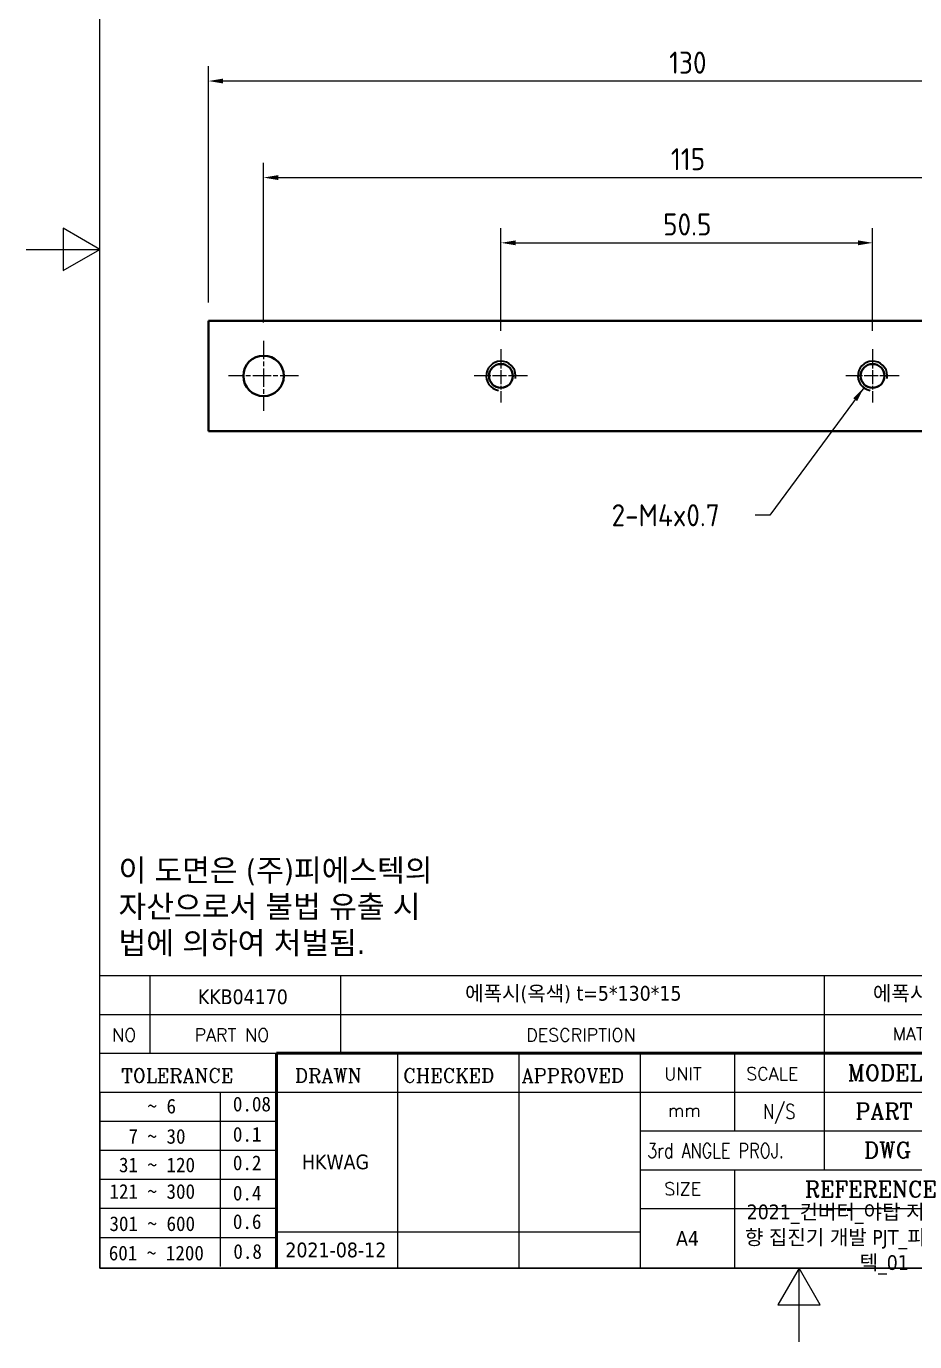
# Model space of a CAD drawing. Header units: millimetres. Extents: x 0 to 210, y 0 to 297.
# Drawn here: x 0 to 120.7, y 0 to 178.8 of the extents above; entities that cross this region are included whole.
import ezdxf
from ezdxf.enums import TextEntityAlignment as Align

# ---------------------------------------------------------------- set-up
doc = ezdxf.new("R2010")
doc.units = ezdxf.units.MM
doc.linetypes.add('CHAIN', pattern=[0.35429999999999995, 0.2362, -0.0295, 0.0591, -0.0295])
doc.layers.get('0').update_dxf_attribs({"color": 3, "lineweight": 25})
for name, color, linetype, lineweight in [('가시적인 것(ISO)', 3, 'Continuous', 40), ('가시적인 좁은 것(ISO)', 3, 'Continuous', 35), ('경계(ISO)', 7, 'Continuous', 25), ('기호(ISO)', 5, 'Continuous', 25), ('제목(ISO)', 5, 'Continuous', 50), ('중심 표식(ISO)', 1, 'Continuous', 25), ('치수(ISO)', 2, 'Continuous', 25), ('해치(ISO)', 7, 'Continuous', 18)]:
    doc.layers.add(name, color=color, linetype=linetype, lineweight=lineweight)
doc.styles.add('HAN_291', font='')
doc.styles.add('HAN_370', font='', dxfattribs={"width": 2})
doc.styles.add('RC_284', font='ROMANC.shx')
doc.styles.add('RC_287', font='ROMANC.shx')
doc.styles.add('RC_292', font='ROMANC.shx')
doc.styles.add('ROMANT_294', font='romant.shx')
doc.styles.add('문자 텍스트_PSTEK_POSCO', font='isocp.shx')
doc.styles.add('치수 텍스트_PSTEK_POSCO', font='isocp.shx')
doc.styles.add('텍스트 스타일198', font='tahoma.ttf')
doc.styles.add('텍스트 스타일333', font='ROMANC.shx', dxfattribs={"width": 0.800000011920929})
doc.styles.get('HAN_291').set_extended_font_data('GulimChe')
doc.styles.get('HAN_370').set_extended_font_data('GulimChe')
doc.dimstyles.new('치수_PSTEK_POSCO', dxfattribs={"dimtxt": 3, "dimasz": 2, "dimexe": 2, "dimexo": 2.5, "dimgap": 1, "dimtad": 1, "dimrnd": 1e-08, "dimdsep": 46, "dimtxsty": '치수 텍스트_PSTEK_POSCO', "dimcen": 0.09, "dimdle": 10, "dimclrd": 7, "dimclre": 7, "dimclrt": 2, "dimadec": 1, "dimazin": 2, "dimtfac": 1, "dimtmove": 0, "dimatfit": 3, "dimfxl": 0, "dimtolj": 1, "dimlwd": -1, "dimlwe": -1, "dimarcsym": 0})
doc.dimstyles.new('치수_PSTEK_POSCO$7', dxfattribs={"dimtxt": 3, "dimasz": 2, "dimexe": 2, "dimexo": 2.5, "dimgap": 1, "dimtad": 1, "dimrnd": 1e-08, "dimdsep": 46, "dimtxsty": '치수 텍스트_PSTEK_POSCO', "dimcen": 0.09, "dimdle": 10, "dimclrd": 7, "dimclre": 7, "dimclrt": 2, "dimadec": 1, "dimazin": 2, "dimtfac": 1, "dimtmove": 0, "dimatfit": 3, "dimfxl": 0, "dimtolj": 1, "dimlwd": -1, "dimlwe": -1, "dimarcsym": 0})

# ---------------------------------------------------------------- blocks, each defined once
blk = doc.blocks.new('경계 Default Border')
at = {"layer": '경계(ISO)', "flags": 128}
for points in [[(10, 10), (10, 287.0000076293945), (200, 287.0000076293945), (200, 10), (10, 10)], [(0, 148.5000038146973), (10, 148.5000038146973), (5, 151.3867473602295), (5, 145.6132507324219), (10, 148.5000038146973)], [(105, 0), (105, 10), (102.1132469177246, 5), (107.8867530822754, 5), (105, 10)]]:
    blk.add_lwpolyline(points, dxfattribs=at)
blk = doc.blocks.new('제목 블록 PSTEK')
for color, points in [(252, [(317.2195697678507, 17.0593801673321), (322.0326348870767, 21.62682475217465), (322.2781991042243, 21.94392121864296), (317.0471853425802, 16.97985676345368), (318.7512090904202, 16.1899260703855), (316.0018030350395, 12.71868385740789), (316.3356552234328, 13.00206718743325), (318.9235935156908, 16.2694494742633)]), (5, [(321.6183518841322, 17.4193704504104), (319.5281351041078, 18.24969419629727), (322.4505835294948, 22.02344462252142), (317.2195697678507, 17.0593801673321), (318.9235935156908, 16.2694494742633), (316.1741874603099, 12.79820726128571)]), (1, [(324.4839107253602, 19.60711530335299), (325.2419748254881, 19.60711530335299), (325.2419748254881, 20.25857663940324), (321.2266040451076, 20.25857663940324), (321.2266040451076, 19.60711530335299), (321.9846681452406, 19.60711530335299), (321.9846681452406, 15.3430047401139), (324.4839107253602, 15.3430047401139)]), (252, [(324.6615819988275, 19.45905590879572), (325.4196460989604, 19.45905590879572), (325.4196460989604, 20.11051724484596), (325.2419748254881, 20.11051724484596), (325.2419748254881, 19.60711530335299), (324.4839107253602, 19.60711530335299), (324.4839107253602, 15.3430047401139), (322.1623394187076, 15.3430047401139), (322.1623394187076, 15.19494534555726), (324.6615819988275, 15.19494534555726)]), (1, [(329.2277337269622, 20.25857663940324), (325.65654113025, 20.25857663940324), (325.65654113025, 15.3430047401139), (329.3580259941756, 15.3430047401139), (329.3580259941756, 15.9944660761648), (328.1137701654877, 15.9944660761648), (328.1137701654877, 17.56360607323003), (329.2277337269622, 17.56360607323003), (329.2277337269622, 18.25543873810179), (328.1137701654877, 18.25543873810179), (328.1137701654877, 19.60711530335299), (329.2277337269622, 19.60711530335299)]), (252, [(328.2914414389548, 19.45905590879572), (329.4054050004294, 19.45905590879572), (329.4054050004294, 20.11051724484596), (329.2277337269622, 20.11051724484596), (329.2277337269622, 19.60711530335299), (328.1137701654877, 19.60711530335299), (328.1137701654877, 18.25543873810179), (328.2914414389548, 18.25543873810179)]), (1, [(332.3312149849806, 20.25857663940324), (329.8592894925411, 20.25857663940324), (329.8592894925411, 15.3430047401139), (332.3312149849806, 15.3430047401139), (332.3312149849806, 17.4318630164523), (333.0701931098801, 15.3430047401139), (335.4855464857051, 15.3430047401139), (334.2514536401189, 19.30614745124769), (335.4379594596742, 20.25857663940324), (334.3071782107978, 20.25857663940324), (332.3312149849806, 18.99741471888304)]), (252, [(332.5088862584528, 20.1105172448466), (332.3312149849806, 20.1105172448466), (332.3312149849806, 18.99741471888368), (332.5088862584528, 19.11081371413894)]), (252, [(335.6156307331414, 20.11051724484596), (335.2535118015555, 20.11051724484596), (334.2514536401189, 19.30614745124769), (335.4855464857051, 15.3430047401139), (333.1954852176545, 15.3430047401139), (333.2478643833523, 15.19494534555726), (335.6632177591723, 15.19494534555726), (334.4291249135862, 19.15808805669106)]), (252, [(321.9846681452406, 19.60711530335299), (321.4042753185749, 19.60711530335299), (321.4042753185749, 19.45905590879572), (321.9846681452406, 19.45905590879572)]), (252, [(328.2914414389548, 17.41554667867274), (329.4054050004294, 17.41554667867274), (329.4054050004294, 18.10737934354514), (329.2277337269622, 18.10737934354514), (329.2277337269622, 17.56360607323003), (328.1137701654877, 17.56360607323003), (328.1137701654877, 15.9944660761648), (328.2914414389548, 15.9944660761648)]), (252, [(332.5088862584528, 16.92964231796647), (332.3312149849806, 17.43186301645164), (332.3312149849806, 15.3430047401139), (330.0369607660135, 15.3430047401139), (330.0369607660135, 15.19494534555726), (332.5088862584528, 15.19494534555726)]), (252, [(329.5356972676428, 15.8464066816075), (329.3580259941756, 15.8464066816075), (329.3580259941756, 15.3430047401139), (325.8342124037171, 15.3430047401139), (325.8342124037171, 15.19494534555726), (329.5356972676428, 15.19494534555726)])]:
    blk.add_hatch(color=color).paths.add_polyline_path(points)
h = blk.add_hatch(color=1)
edge = h.paths.add_edge_path(flags=0)
edge.add_line((314.2242174273352, 19.60711530335299), (314.2242174273352, 17.00126995915134))
edge.add_line((314.2242174273352, 17.00126995915134), (314.3485873187598, 17.00126995915134))
edge.add_arc((314.3485873187598, 17.6527312952023), 0.6514613360509371, 270, 360)
edge.add_line((315.0000486548106, 17.6527312952023), (315.0000486548106, 18.95565396730211))
edge.add_arc((314.3485873187598, 18.95565396730212), 0.6514613360508712, 0, 90)
edge.add_line((314.3485873187598, 19.60711530335299), (314.2242174273352, 19.60711530335299))
edge = h.paths.add_edge_path()
edge.add_arc((314.9847713324306, 18.28938669179658), 1.969189947606664, 269.9999999999959, 450)
edge.add_line((314.9847713324306, 20.25857663940318), (311.7664314776902, 20.25857663940324))
edge.add_line((311.7664314776902, 20.25857663940324), (311.7664314776902, 15.3430047401139))
edge.add_line((311.7664314776902, 15.3430047401139), (314.2242174273352, 15.3430047401139))
edge.add_line((314.2242174273352, 15.3430047401139), (314.2242174273352, 16.32019674418991))
edge.add_line((314.2242174273352, 16.32019674418991), (314.9847713324307, 16.32019674418991))
h = blk.add_hatch(color=252)
edge = h.paths.add_edge_path()
edge.add_arc((314.9847713324309, 18.28938669179657), 1.969189947606666, 270, 406.8278729790604)
edge.add_arc((315.1624426058984, 18.1413272972396), 1.969189947606962, -90, 53.560984836317004, ccw=False)
edge.add_line((315.1624426058984, 16.17213734963263), (314.4018887008024, 16.17213734963263))
edge.add_line((314.4018887008024, 16.17213734963263), (314.4018887008024, 15.19494534555726))
edge.add_line((314.4018887008024, 15.19494534555726), (311.9441027511573, 15.19494534555726))
edge.add_line((311.9441027511573, 15.19494534555726), (311.9441027511573, 15.3430047401139))
edge.add_line((311.9441027511573, 15.3430047401139), (314.2242174273352, 15.3430047401139))
edge.add_line((314.2242174273352, 15.3430047401139), (314.2242174273352, 16.32019674418991))
edge.add_line((314.2242174273352, 16.32019674418991), (314.9847713324309, 16.32019674418991))
h = blk.add_hatch(color=252)
edge = h.paths.add_edge_path()
edge.add_line((314.4018887008024, 19.45905590879572), (314.5262585922315, 19.45905590879572))
edge.add_arc((314.5262585922314, 18.80759457274939), 0.6514613360463194, 60.4189348879147, 90.00000000000318, ccw=False)
edge.add_arc((314.3485873187602, 18.95565396730057), 0.6514613360524251, 39.96992292766206, 90.00000000009999)
edge.add_line((314.3485873187591, 19.60711530335307), (314.2242174273352, 19.60711530335298))
edge.add_line((314.2242174273352, 19.60711530335299), (314.2242174273352, 17.00126995915134))
edge.add_line((314.2242174273352, 17.00126995915134), (314.3485873187591, 17.00126995915134))
edge.add_arc((314.3485873187568, 17.652731295233), 0.6514613360816299, 270.0000000002, 274.6930825552478)
edge.add_line((314.4018887008024, 17.0034541317032), (314.4018887008024, 19.45905590879572))
at = {"layer": '해치(ISO)', "true_color": 0x27d1fc}
h = blk.add_hatch(color=140, dxfattribs=at)
edge = h.paths.add_edge_path()
edge.add_ellipse((330.3660919371412, 20.15576403068321), major_axis=(9.100907360794343, 0), ratio=0.4069904968023172, start_angle=301.3098473703837, end_angle=507.7436900681698)
edge.add_ellipse((331.5340919371412, 20.4634168429492), major_axis=(-9.82350664112931, 0), ratio=0.3942600559756514, start_angle=111.51207141178469, end_angle=334.47025347086895, ccw=False)
edge.add_line((335.1363447531188, 16.8601935978785), (335.0955236905705, 16.99119398620872))
at = {"color": 180}
for p, q in [((182.475792979055, 11.79100474011392), (182.4757929790549, 51.56524660363496)), ((182.4757929790549, 51.56524660363496), (372.4757929537551, 51.56524660363496)), ((189.2651435055721, 51.56524660363496), (189.2651435055722, 41.00524660363494)), ((215.2152739891528, 41.00524660363494), (215.2152739891528, 51.56524660363496)), ((280.8758854511282, 51.56524660363496), (280.8758854511282, 41.00524660363494)), ((310.0881549537552, 51.56524660363496), (310.0881549537553, 41.00524660363494)), ((316.9044520275131, 51.56524660363496), (316.9044520275127, 41.00524660363494)), ((338.4566026226726, 51.56524660363496), (338.4566026226727, 41.00524660363494)), ((372.4757929537551, 51.56524660363496), (372.4757929537551, 11.79100474011389)), ((182.475792979055, 46.2852466036349), (372.4757929537551, 46.28524660363492)), ((182.475792979055, 41.00524660363493), (206.451475290024, 41.00524660363493)), ((222.9401812389276, 11.79100474011392), (222.9401812389276, 41.00524660363494)), ((239.4288871878316, 11.79100474011392), (239.4288871878316, 41.00524660363494)), ((255.9175931367356, 11.79100474011392), (255.9175931367356, 41.00524660363494)), ((268.6918866058747, 41.00524660363494), (268.6918866058747, 30.44524660363498)), ((280.8758854511282, 41.00524660363494), (280.8758854511282, 25.16524660363502)), ((310.088154953755, 41.00524660363494), (310.088154953755, 11.79100474011392)), ((182.475792979055, 35.72524660363497), (206.451475290024, 35.72524660363497)), ((198.8621818849491, 12.02524660363491), (198.8621818849491, 35.72524660363497)), ((206.451475290024, 35.72524660363497), (372.4757929537551, 35.72524660363497)), ((182.475792979055, 31.77524660363492), (206.451475290024, 31.77524660363492)), ((255.917593136736, 30.44524660363498), (372.4757929537552, 30.44524660363501)), ((182.475792979055, 27.82524660363487), (206.451475290024, 27.82524660363487)), ((255.9175931367359, 25.16524660363502), (372.4757929537552, 25.165246603635)), ((268.6918866058744, 25.16524660363502), (268.6918866058744, 11.79100474011392)), ((182.475792979055, 23.87524660363505), (206.451475290024, 23.87524660363505)), ((182.475792979055, 19.92524660363478), (206.451475290024, 19.92524660363478)), ((255.9175931367359, 19.88524660363481), (310.0881549537553, 19.88524660363481)), ((206.451475290024, 16.74100474011396), (255.9175931367359, 16.74100474011396)), ((182.475792979055, 15.97524660363496), (206.451475290024, 15.97524660363496)), ((182.475792979055, 11.79100474011392), (372.4757929537551, 11.79100474011389))]:
    blk.add_line(p, q, dxfattribs=at)
at = {"color": 7, "lineweight": 50}
for p, q in [((206.4514752900237, 11.79100474011392), (206.4514752900237, 41.00524660363494)), ((206.451475290024, 41.00524660363494), (372.4757929537551, 41.00524660363496))]:
    blk.add_line(p, q, dxfattribs=at)
at = {"color": 7}
for p, q in [((322.2781991042243, 21.94392121864296), (317.0471853425802, 16.97985676345368)), ((322.4505835294948, 22.02344462252142), (317.2195697678507, 17.0593801673321)), ((317.2195697678507, 17.0593801673321), (322.0326348870767, 21.62682475217465)), ((319.5281351041078, 18.24969419629727), (322.4505835294948, 22.02344462252142)), ((322.0326348870767, 21.62682475217465), (322.2781991042243, 21.94392121864296)), ((311.7664314776902, 20.25900474011391), (311.7664314776902, 15.34300474011391)), ((314.9847713324309, 20.25857663940324), (311.7664314776902, 20.25857663940324)), ((314.9847713324309, 20.25857663940324), (311.7664314776902, 20.25857663940324)), ((311.7664314776902, 20.25857663940324), (311.7664314776902, 15.3430047401139)), ((325.2419748254881, 20.25857663940324), (321.2266040451076, 20.25857663940324)), ((321.2266040451076, 20.25857663940324), (321.2266040451076, 19.60711530335299)), ((325.2419748254881, 20.25857663940324), (321.2266040451076, 20.25857663940324)), ((321.2266040451076, 20.25857663940324), (321.2266040451076, 19.60711530335299)), ((325.2419748254881, 19.60711530335299), (325.2419748254881, 20.25857663940324)), ((325.2419748254881, 19.60711530335299), (325.2419748254881, 20.25857663940324)), ((325.4196460989604, 20.11051724484596), (325.2419748254881, 20.11051724484596)), ((325.2419748254881, 20.11051724484596), (325.2419748254881, 19.60711530335299)), ((325.4196460989604, 19.45905590879572), (325.4196460989604, 20.11051724484596)), ((329.2277337269622, 20.25857663940324), (325.65654113025, 20.25857663940324)), ((325.65654113025, 20.25857663940324), (325.65654113025, 15.3430047401139)), ((325.65654113025, 20.25857663940324), (325.65654113025, 15.3430047401139)), ((329.2277337269622, 20.25857663940324), (325.65654113025, 20.25857663940324)), ((329.2277337269622, 19.60711530335299), (329.2277337269622, 20.25857663940324)), ((329.2277337269622, 19.60711530335299), (329.2277337269622, 20.25857663940324)), ((329.4054050004294, 20.11051724484596), (329.2277337269622, 20.11051724484596)), ((329.2277337269622, 20.11051724484596), (329.2277337269622, 19.60711530335299)), ((329.4054050004294, 19.45905590879572), (329.4054050004294, 20.11051724484596)), ((332.3312149849806, 20.25857663940324), (329.8592894925411, 20.25857663940324)), ((329.8592894925411, 20.25857663940324), (329.8592894925411, 15.3430047401139)), ((329.8592894925411, 20.25857663940324), (329.8592894925411, 15.3430047401139)), ((332.3312149849806, 20.25857663940324), (329.8592894925411, 20.25857663940324)), ((334.3071782107978, 20.25857663940324), (332.3312149849806, 18.99741471888304)), ((332.3312149849806, 18.99741471888304), (332.3312149849806, 20.25857663940324)), ((334.3071782107978, 20.25857663940324), (332.3312149849806, 18.99741471888304)), ((332.3312149849806, 18.99741471888304), (332.3312149849806, 20.25857663940324)), ((332.5088862584528, 20.1105172448466), (332.3312149849806, 20.1105172448466)), ((332.3312149849806, 20.1105172448466), (332.3312149849806, 18.99741471888368)), ((332.5088862584528, 19.11081371413894), (332.5088862584528, 20.1105172448466)), ((334.2514536401189, 19.30614745124769), (335.4379594596742, 20.25857663940324)), ((334.2514536401189, 19.30614745124769), (335.4379594596742, 20.25857663940324)), ((335.2535118015555, 20.11051724484596), (334.2514536401189, 19.30614745124769)), ((335.4379594596742, 20.25857663940324), (334.3071782107978, 20.25857663940324)), ((335.4379594596742, 20.25857663940324), (334.3071782107978, 20.25857663940324)), ((334.4291249135862, 19.15808805669104), (335.6156307331414, 20.11051724484596)), ((335.6156307331414, 20.11051724484596), (335.2535118015555, 20.11051724484596)), ((314.2242174273352, 17.00126995915134), (314.2242174273352, 19.60711530335299)), ((314.2242174273352, 19.60711530335299), (314.3485873187591, 19.60711530335299)), ((314.3485873187591, 19.60711530335299), (314.2242174273352, 19.60711530335299)), ((314.2242174273352, 19.60711530335299), (314.2242174273352, 17.00126995915134)), ((314.2242174273352, 17.00126995915134), (314.2242174273352, 19.60711530335299)), ((314.2242174273352, 19.60711530335299), (314.3485873187591, 19.60711530335299)), ((314.4018887008024, 19.45905590879572), (314.5262585922314, 19.45905590879572)), ((314.4018887008024, 17.0034541317032), (314.4018887008024, 19.45905590879572)), ((315.0000486548106, 18.95565396730275), (315.0000486548106, 17.65273129520161)), ((315.0000486548106, 18.95565396730275), (315.0000486548106, 17.65273129520161)), ((321.6183518841322, 17.4193704504104), (319.5281351041078, 18.24969419629727)), ((321.2266040451076, 19.60711530335299), (321.9846681452406, 19.60711530335299)), ((321.2266040451076, 19.60711530335299), (321.9846681452406, 19.60711530335299)), ((321.4042753185749, 19.60711530335299), (321.4042753185749, 19.45905590879572)), ((321.9846681452406, 19.60711530335299), (321.4042753185749, 19.60711530335299)), ((321.4042753185749, 19.45905590879572), (321.9846681452406, 19.45905590879572)), ((321.9846681452406, 19.60711530335299), (321.9846681452406, 15.3430047401139)), ((321.9846681452406, 19.45905590879572), (321.9846681452406, 19.60711530335299)), ((321.9846681452406, 19.60711530335299), (321.9846681452406, 15.3430047401139)), ((324.4839107253602, 19.60711530335299), (325.2419748254881, 19.60711530335299)), ((324.4839107253602, 15.3430047401139), (324.4839107253602, 19.60711530335299)), ((325.2419748254881, 19.60711530335299), (324.4839107253602, 19.60711530335299)), ((324.4839107253602, 19.60711530335299), (324.4839107253602, 15.3430047401139)), ((324.4839107253602, 19.60711530335299), (325.2419748254881, 19.60711530335299)), ((324.4839107253602, 15.3430047401139), (324.4839107253602, 19.60711530335299)), ((324.6615819988275, 19.45905590879572), (325.4196460989604, 19.45905590879572)), ((324.6615819988275, 15.19494534555726), (324.6615819988275, 19.45905590879572)), ((328.1137701654877, 18.25543873810179), (328.1137701654877, 19.60711530335299)), ((328.1137701654877, 19.60711530335299), (329.2277337269622, 19.60711530335299)), ((329.2277337269622, 19.60711530335299), (328.1137701654877, 19.60711530335299)), ((328.1137701654877, 19.60711530335299), (328.1137701654877, 18.25543873810179)), ((328.1137701654877, 18.25543873810179), (328.1137701654877, 19.60711530335299)), ((328.1137701654877, 19.60711530335299), (329.2277337269622, 19.60711530335299)), ((329.2277337269622, 18.25543873810179), (328.1137701654877, 18.25543873810179)), ((328.1137701654877, 18.25543873810179), (328.2914414389548, 18.25543873810179)), ((329.2277337269622, 18.25543873810179), (328.1137701654877, 18.25543873810179)), ((328.2914414389548, 18.25543873810179), (328.2914414389548, 19.45905590879572)), ((328.2914414389548, 19.45905590879572), (329.4054050004294, 19.45905590879572)), ((329.2277337269622, 17.56360607323003), (329.2277337269622, 18.25543873810179)), ((329.2277337269622, 17.56360607323003), (329.2277337269622, 18.25543873810179)), ((329.4054050004294, 18.10737934354514), (329.2277337269622, 18.10737934354514)), ((329.2277337269622, 18.10737934354514), (329.2277337269622, 17.56360607323003)), ((329.4054050004294, 17.41554667867274), (329.4054050004294, 18.10737934354514)), ((332.3312149849806, 18.99741471888368), (332.5088862584528, 19.11081371413894)), ((335.4855464857051, 15.3430047401139), (334.2514536401189, 19.30614745124769)), ((334.2514536401189, 19.30614745124769), (335.4855464857051, 15.3430047401139)), ((335.4855464857051, 15.3430047401139), (334.2514536401189, 19.30614745124769)), ((335.6632177591723, 15.19494534555726), (334.4291249135862, 19.15808805669104)), ((314.3485873187591, 17.00126995915134), (314.2242174273352, 17.00126995915134)), ((314.2242174273352, 17.00126995915134), (314.3485873187591, 17.00126995915134)), ((314.3485873187591, 17.00126995915134), (314.2242174273352, 17.00126995915134)), ((314.2242174273352, 16.32019674418991), (314.9847713324309, 16.32019674418991)), ((314.2242174273352, 15.3430047401139), (314.2242174273352, 16.32019674418991)), ((314.9847713324309, 16.32019674418991), (314.2242174273352, 16.32019674418991)), ((314.2242174273352, 16.32019674418991), (314.2242174273352, 15.3430047401139)), ((314.2242174273352, 16.32019674418991), (314.9847713324309, 16.32019674418991)), ((314.2242174273352, 15.3430047401139), (314.2242174273352, 16.32019674418991)), ((314.4018887008024, 16.17213734963263), (315.162442605898, 16.17213734963263)), ((314.4018887008024, 15.19494534555726), (314.4018887008024, 16.17213734963263)), ((318.7512090904202, 16.1899260703855), (316.0018030350395, 12.71868385740789)), ((316.1741874603099, 12.79820726128571), (321.6183518841322, 17.4193704504104)), ((318.9235935156908, 16.2694494742633), (316.1741874603099, 12.79820726128571)), ((316.3356552234328, 13.00206718743325), (318.9235935156908, 16.2694494742633)), ((317.0471853425802, 16.97985676345368), (318.7512090904202, 16.1899260703855)), ((318.9235935156908, 16.2694494742633), (317.2195697678507, 17.0593801673321)), ((317.2195697678507, 17.0593801673321), (318.9235935156908, 16.2694494742633)), ((328.1137701654877, 17.56360607323003), (329.2277337269622, 17.56360607323003)), ((328.1137701654877, 15.9944660761648), (328.1137701654877, 17.56360607323003)), ((329.2277337269622, 17.56360607323003), (328.1137701654877, 17.56360607323003)), ((328.1137701654877, 17.56360607323003), (328.1137701654877, 15.9944660761648)), ((328.1137701654877, 17.56360607323003), (329.2277337269622, 17.56360607323003)), ((328.1137701654877, 15.9944660761648), (328.1137701654877, 17.56360607323003)), ((328.2914414389548, 15.9944660761648), (328.2914414389548, 17.41554667867274)), ((328.2914414389548, 17.41554667867274), (329.4054050004294, 17.41554667867274)), ((332.3312149849806, 17.4318630164523), (333.0701931098801, 15.3430047401139)), ((332.3312149849806, 15.3430047401139), (332.3312149849806, 17.4318630164523)), ((332.5088862584528, 16.92964231796647), (332.3312149849806, 17.43186301645164)), ((332.3312149849806, 17.43186301645164), (332.3312149849806, 15.3430047401139)), ((332.3312149849806, 17.4318630164523), (333.0701931098801, 15.3430047401139)), ((332.3312149849806, 15.3430047401139), (332.3312149849806, 17.4318630164523)), ((332.5088862584528, 15.19494534555726), (332.5088862584528, 16.92964231796647)), ((345.0447381189468, 17.50375595811051), (344.9867755289346, 17.689895936919)), ((311.7664314776902, 15.3430047401139), (314.2242174273352, 15.3430047401139)), ((311.7664314776902, 15.3430047401139), (314.2242174273352, 15.3430047401139)), ((314.2242174273352, 15.3430047401139), (311.9441027511573, 15.3430047401139)), ((311.9441027511573, 15.3430047401139), (311.9441027511573, 15.19494534555726)), ((311.9441027511573, 15.19494534555726), (314.4018887008024, 15.19494534555726)), ((321.9846681452406, 15.3430047401139), (324.4839107253602, 15.3430047401139)), ((321.9846681452406, 15.3430047401139), (324.4839107253602, 15.3430047401139)), ((324.4839107253602, 15.3430047401139), (322.1623394187076, 15.3430047401139)), ((322.1623394187076, 15.3430047401139), (322.1623394187076, 15.19494534555726)), ((322.1623394187076, 15.19494534555726), (324.6615819988275, 15.19494534555726)), ((325.65654113025, 15.3430047401139), (329.3580259941756, 15.3430047401139)), ((325.65654113025, 15.3430047401139), (329.3580259941756, 15.3430047401139)), ((329.3580259941756, 15.3430047401139), (325.8342124037171, 15.3430047401139)), ((325.8342124037171, 15.3430047401139), (325.8342124037171, 15.19494534555726)), ((325.8342124037171, 15.19494534555726), (329.5356972676428, 15.19494534555726)), ((329.3580259941756, 15.9944660761648), (328.1137701654877, 15.9944660761648)), ((328.1137701654877, 15.9944660761648), (328.2914414389548, 15.9944660761648)), ((329.3580259941756, 15.9944660761648), (328.1137701654877, 15.9944660761648)), ((329.3580259941756, 15.3430047401139), (329.3580259941756, 15.9944660761648)), ((329.3580259941756, 15.3430047401139), (329.3580259941756, 15.9944660761648)), ((329.5356972676428, 15.8464066816075), (329.3580259941756, 15.8464066816075)), ((329.3580259941756, 15.8464066816075), (329.3580259941756, 15.3430047401139)), ((329.5356972676428, 15.19494534555726), (329.5356972676428, 15.8464066816075)), ((329.8592894925411, 15.3430047401139), (332.3312149849806, 15.3430047401139)), ((329.8592894925411, 15.3430047401139), (332.3312149849806, 15.3430047401139)), ((332.3312149849806, 15.3430047401139), (330.0369607660135, 15.3430047401139)), ((330.0369607660135, 15.3430047401139), (330.0369607660135, 15.19494534555726)), ((330.0369607660135, 15.19494534555726), (332.5088862584528, 15.19494534555726)), ((333.0701931098801, 15.3430047401139), (335.4855464857051, 15.3430047401139)), ((333.0701931098801, 15.3430047401139), (335.4855464857051, 15.3430047401139)), ((335.4855464857051, 15.3430047401139), (333.1954852176545, 15.3430047401139)), ((333.1954852176545, 15.3430047401139), (333.2478643833523, 15.19494534555726)), ((333.2478643833523, 15.19494534555726), (335.6632177591723, 15.19494534555726)), ((316.0018030350395, 12.71868385740789), (316.3356552234328, 13.00206718743325))]:
    blk.add_line(p, q, dxfattribs=at)
at = {"color": 5}
for p, q in [((322.4505835294948, 22.02344462252142), (317.2195697678507, 17.0593801673321)), ((319.5281351041078, 18.24969419629727), (322.4505835294948, 22.02344462252142)), ((321.6183518841322, 17.4193704504104), (319.5281351041078, 18.24969419629727)), ((316.1741874603099, 12.79820726128571), (321.6183518841322, 17.4193704504104)), ((318.9235935156908, 16.2694494742633), (316.1741874603099, 12.79820726128571)), ((317.2195697678507, 17.0593801673321), (318.9235935156908, 16.2694494742633))]:
    blk.add_line(p, q, dxfattribs=at)
at = {"color": 1}
for p, q in [((314.9847713324309, 20.25857663940324), (311.7664314776902, 20.25857663940324)), ((311.7664314776902, 20.25857663940324), (311.7664314776902, 15.3430047401139)), ((325.2419748254881, 20.25857663940324), (321.2266040451076, 20.25857663940324)), ((321.2266040451076, 20.25857663940324), (321.2266040451076, 19.60711530335299)), ((325.2419748254881, 19.60711530335299), (325.2419748254881, 20.25857663940324)), ((329.2277337269622, 20.25857663940324), (325.65654113025, 20.25857663940324)), ((325.65654113025, 20.25857663940324), (325.65654113025, 15.3430047401139)), ((329.2277337269622, 19.60711530335299), (329.2277337269622, 20.25857663940324)), ((332.3312149849806, 20.25857663940324), (329.8592894925411, 20.25857663940324)), ((329.8592894925411, 20.25857663940324), (329.8592894925411, 15.3430047401139)), ((334.3071782107978, 20.25857663940324), (332.3312149849806, 18.99741471888304)), ((332.3312149849806, 18.99741471888304), (332.3312149849806, 20.25857663940324)), ((334.2514536401189, 19.30614745124769), (335.4379594596742, 20.25857663940324)), ((335.4379594596742, 20.25857663940324), (334.3071782107978, 20.25857663940324)), ((314.2242174273352, 17.00126995915134), (314.2242174273352, 19.60711530335299)), ((314.2242174273352, 19.60711530335299), (314.3485873187591, 19.60711530335299)), ((315.0000486548106, 18.95565396730275), (315.0000486548106, 17.65273129520161)), ((321.2266040451076, 19.60711530335299), (321.9846681452406, 19.60711530335299)), ((321.9846681452406, 19.60711530335299), (321.9846681452406, 15.3430047401139)), ((324.4839107253602, 19.60711530335299), (325.2419748254881, 19.60711530335299)), ((324.4839107253602, 15.3430047401139), (324.4839107253602, 19.60711530335299)), ((328.1137701654877, 18.25543873810179), (328.1137701654877, 19.60711530335299)), ((328.1137701654877, 19.60711530335299), (329.2277337269622, 19.60711530335299)), ((329.2277337269622, 18.25543873810179), (328.1137701654877, 18.25543873810179)), ((329.2277337269622, 17.56360607323003), (329.2277337269622, 18.25543873810179)), ((335.4855464857051, 15.3430047401139), (334.2514536401189, 19.30614745124769)), ((314.3485873187591, 17.00126995915134), (314.2242174273352, 17.00126995915134)), ((314.2242174273352, 16.32019674418991), (314.9847713324309, 16.32019674418991)), ((314.2242174273352, 15.3430047401139), (314.2242174273352, 16.32019674418991)), ((328.1137701654877, 17.56360607323003), (329.2277337269622, 17.56360607323003)), ((328.1137701654877, 15.9944660761648), (328.1137701654877, 17.56360607323003)), ((332.3312149849806, 17.4318630164523), (333.0701931098801, 15.3430047401139)), ((332.3312149849806, 15.3430047401139), (332.3312149849806, 17.4318630164523)), ((311.7664314776902, 15.3430047401139), (314.2242174273352, 15.3430047401139)), ((321.9846681452406, 15.3430047401139), (324.4839107253602, 15.3430047401139)), ((325.65654113025, 15.3430047401139), (329.3580259941756, 15.3430047401139)), ((329.3580259941756, 15.9944660761648), (328.1137701654877, 15.9944660761648)), ((329.3580259941756, 15.3430047401139), (329.3580259941756, 15.9944660761648)), ((329.8592894925411, 15.3430047401139), (332.3312149849806, 15.3430047401139)), ((333.0701931098801, 15.3430047401139), (335.4855464857051, 15.3430047401139))]:
    blk.add_line(p, q, dxfattribs=at)
at = {"color": 7}
for centre, radius, start, end in [((314.9847713324309, 18.28938669179658), 1.969189947606665, 270, 90), ((314.9847713324309, 18.28938669179658), 1.969189947606665, 270, 90), ((314.9847713324307, 18.2893866917965), 1.969189947606594, 270, 46.82787297909833), ((315.1624426058984, 18.1413272972396), 1.969189947606961, 270, 53.56098483636067), ((314.3485873187598, 18.95565396730211), 0.6514613360508712, 0, 90), ((314.3485873187602, 18.95565396730057), 0.6514613360524251, 39.96992292766117, 90), ((314.3485873187598, 18.95565396730212), 0.6514613360508712, 0, 90), ((314.5262585922314, 18.80759457274939), 0.6514613360463193, 60.41893488791137, 90), ((314.3485873187597, 17.65273129520228), 0.6514613360509381, 270, 0), ((314.3485873187598, 17.6527312952023), 0.6514613360509381, 270, 0), ((314.3485873187568, 17.652731295233), 0.6514613360816299, 270, 274.6930825552478)]:
    blk.add_arc(centre, radius, start, end, dxfattribs=at)
at = {"color": 1}
for centre, radius, start, end in [((314.9847713324309, 18.28938669179657), 1.969189947606665, 270, 90), ((314.3485873187598, 18.95565396730211), 0.6514613360508712, 0, 90), ((314.3485873187598, 17.6527312952023), 0.6514613360509381, 270, 0)]:
    blk.add_arc(centre, radius, start, end, dxfattribs=at)
at = {"layer": '제목(ISO)', "lineweight": 18}
blk.add_line((182.475792979055, 35.72500474011393), (182.475792979055, 11.79100474011392), dxfattribs=at)
at = {"layer": '제목(ISO)'}
for p, q in [((322.2781991042243, 21.94392121864296), (317.0471853425802, 16.97985676345368)), ((322.4505835294948, 22.02344462252142), (317.2195697678507, 17.0593801673321)), ((317.2195697678507, 17.0593801673321), (322.0326348870767, 21.62682475217465)), ((319.5281351041078, 18.24969419629727), (322.4505835294948, 22.02344462252142)), ((322.0326348870767, 21.62682475217465), (322.2781991042243, 21.94392121864296)), ((314.9847713324306, 20.25857663940324), (311.7664314776902, 20.25857663940324)), ((311.7664314776902, 20.25857663940324), (311.7664314776902, 15.3430047401139)), ((325.2419748254881, 20.25857663940324), (321.2266040451076, 20.25857663940324)), ((321.2266040451076, 20.25857663940324), (321.2266040451076, 19.60711530335299)), ((325.2419748254881, 19.60711530335299), (325.2419748254881, 20.25857663940324)), ((325.4196460989604, 20.11051724484596), (325.2419748254881, 20.11051724484596)), ((325.2419748254881, 20.11051724484596), (325.2419748254881, 19.60711530335299)), ((325.4196460989604, 19.45905590879572), (325.4196460989604, 20.11051724484596)), ((329.2277337269622, 20.25857663940324), (325.65654113025, 20.25857663940324)), ((325.65654113025, 20.25857663940324), (325.65654113025, 15.3430047401139)), ((329.2277337269622, 19.60711530335299), (329.2277337269622, 20.25857663940324)), ((329.4054050004294, 20.11051724484596), (329.2277337269622, 20.11051724484596)), ((329.2277337269622, 20.11051724484596), (329.2277337269622, 19.60711530335299)), ((329.4054050004294, 19.45905590879572), (329.4054050004294, 20.11051724484596)), ((332.3312149849806, 20.25857663940324), (329.8592894925411, 20.25857663940324)), ((329.8592894925411, 20.25857663940324), (329.8592894925411, 15.3430047401139)), ((334.3071782107978, 20.25857663940324), (332.3312149849806, 18.99741471888304)), ((332.3312149849806, 18.99741471888304), (332.3312149849806, 20.25857663940324)), ((332.5088862584528, 20.1105172448466), (332.3312149849806, 20.1105172448466)), ((332.3312149849806, 20.1105172448466), (332.3312149849806, 18.99741471888368)), ((332.5088862584528, 19.11081371413894), (332.5088862584528, 20.1105172448466)), ((334.2514536401189, 19.30614745124769), (335.4379594596742, 20.25857663940324)), ((335.2535118015555, 20.11051724484596), (334.2514536401189, 19.30614745124769)), ((335.4379594596742, 20.25857663940324), (334.3071782107978, 20.25857663940324)), ((334.4291249135862, 19.15808805669106), (335.6156307331414, 20.11051724484596)), ((335.6156307331414, 20.11051724484596), (335.2535118015555, 20.11051724484596)), ((314.2242174273352, 17.00126995915134), (314.2242174273352, 19.60711530335299)), ((314.2242174273352, 19.60711530335299), (314.3485873187598, 19.60711530335299)), ((314.3485873187591, 19.60711530335299), (314.2242174273352, 19.60711530335299)), ((314.2242174273352, 19.60711530335299), (314.2242174273352, 17.00126995915134)), ((314.4018887008024, 19.45905590879572), (314.5262585922314, 19.45905590879572)), ((314.4018887008024, 17.0034541317032), (314.4018887008024, 19.45905590879572)), ((315.0000486548106, 18.95565396730211), (315.0000486548106, 17.6527312952023)), ((321.6183518841322, 17.4193704504104), (319.5281351041078, 18.24969419629727)), ((321.2266040451076, 19.60711530335299), (321.9846681452406, 19.60711530335299)), ((321.9846681452406, 19.60711530335299), (321.4042753185749, 19.60711530335299)), ((321.4042753185749, 19.60711530335299), (321.4042753185749, 19.45905590879572)), ((321.4042753185749, 19.45905590879572), (321.9846681452406, 19.45905590879572)), ((321.9846681452406, 19.60711530335299), (321.9846681452406, 15.3430047401139)), ((321.9846681452406, 19.45905590879572), (321.9846681452406, 19.60711530335299)), ((324.4839107253602, 19.60711530335299), (325.2419748254881, 19.60711530335299)), ((324.4839107253602, 15.3430047401139), (324.4839107253602, 19.60711530335299)), ((325.2419748254881, 19.60711530335299), (324.4839107253602, 19.60711530335299)), ((324.4839107253602, 19.60711530335299), (324.4839107253602, 15.3430047401139)), ((324.6615819988275, 19.45905590879572), (325.4196460989604, 19.45905590879572)), ((324.6615819988275, 15.19494534555726), (324.6615819988275, 19.45905590879572)), ((328.1137701654877, 18.25543873810179), (328.1137701654877, 19.60711530335299)), ((328.1137701654877, 19.60711530335299), (329.2277337269622, 19.60711530335299)), ((329.2277337269622, 19.60711530335299), (328.1137701654877, 19.60711530335299)), ((328.1137701654877, 19.60711530335299), (328.1137701654877, 18.25543873810179)), ((329.2277337269622, 18.25543873810179), (328.1137701654877, 18.25543873810179)), ((328.1137701654877, 18.25543873810179), (328.2914414389548, 18.25543873810179)), ((328.2914414389548, 19.45905590879572), (329.4054050004294, 19.45905590879572)), ((328.2914414389548, 18.25543873810179), (328.2914414389548, 19.45905590879572)), ((329.2277337269622, 17.56360607323003), (329.2277337269622, 18.25543873810179)), ((329.4054050004294, 18.10737934354514), (329.2277337269622, 18.10737934354514)), ((329.2277337269622, 18.10737934354514), (329.2277337269622, 17.56360607323003)), ((329.4054050004294, 17.41554667867274), (329.4054050004294, 18.10737934354514)), ((332.3312149849806, 18.99741471888368), (332.5088862584528, 19.11081371413894)), ((335.4855464857051, 15.3430047401139), (334.2514536401189, 19.30614745124769)), ((334.2514536401189, 19.30614745124769), (335.4855464857051, 15.3430047401139)), ((335.6632177591723, 15.19494534555726), (334.4291249135862, 19.15808805669106)), ((314.3485873187598, 17.00126995915134), (314.2242174273352, 17.00126995915134)), ((314.2242174273352, 17.00126995915134), (314.3485873187591, 17.00126995915134)), ((314.2242174273352, 15.3430047401139), (314.2242174273352, 16.32019674418991)), ((314.2242174273352, 16.32019674418991), (314.9847713324307, 16.32019674418991)), ((314.9847713324309, 16.32019674418991), (314.2242174273352, 16.32019674418991)), ((314.2242174273352, 16.32019674418991), (314.2242174273352, 15.3430047401139)), ((314.4018887008024, 15.19494534555726), (314.4018887008024, 16.17213734963263)), ((314.4018887008024, 16.17213734963263), (315.1624426058984, 16.17213734963263)), ((318.7512090904202, 16.1899260703855), (316.0018030350395, 12.71868385740789)), ((316.1741874603099, 12.79820726128571), (321.6183518841322, 17.4193704504104)), ((318.9235935156908, 16.2694494742633), (316.1741874603099, 12.79820726128571)), ((316.3356552234328, 13.00206718743325), (318.9235935156908, 16.2694494742633)), ((317.0471853425802, 16.97985676345368), (318.7512090904202, 16.1899260703855)), ((317.2195697678507, 17.0593801673321), (318.9235935156908, 16.2694494742633)), ((318.9235935156908, 16.2694494742633), (317.2195697678507, 17.0593801673321)), ((328.1137701654877, 15.9944660761648), (328.1137701654877, 17.56360607323003)), ((328.1137701654877, 17.56360607323003), (329.2277337269622, 17.56360607323003)), ((329.2277337269622, 17.56360607323003), (328.1137701654877, 17.56360607323003)), ((328.1137701654877, 17.56360607323003), (328.1137701654877, 15.9944660761648)), ((328.2914414389548, 17.41554667867274), (329.4054050004294, 17.41554667867274)), ((328.2914414389548, 15.9944660761648), (328.2914414389548, 17.41554667867274)), ((332.3312149849806, 15.3430047401139), (332.3312149849806, 17.4318630164523)), ((332.3312149849806, 17.4318630164523), (333.0701931098801, 15.3430047401139)), ((332.5088862584528, 16.92964231796647), (332.3312149849806, 17.43186301645164)), ((332.3312149849806, 17.43186301645164), (332.3312149849806, 15.3430047401139)), ((332.5088862584528, 15.19494534555726), (332.5088862584528, 16.92964231796647)), ((311.7664314776902, 15.3430047401139), (314.2242174273352, 15.3430047401139)), ((314.2242174273352, 15.3430047401139), (311.9441027511573, 15.3430047401139)), ((311.9441027511573, 15.3430047401139), (311.9441027511573, 15.19494534555726)), ((311.9441027511573, 15.19494534555726), (314.4018887008024, 15.19494534555726)), ((321.9846681452406, 15.3430047401139), (324.4839107253602, 15.3430047401139)), ((324.4839107253602, 15.3430047401139), (322.1623394187076, 15.3430047401139)), ((322.1623394187076, 15.3430047401139), (322.1623394187076, 15.19494534555726)), ((322.1623394187076, 15.19494534555726), (324.6615819988275, 15.19494534555726)), ((325.65654113025, 15.3430047401139), (329.3580259941756, 15.3430047401139)), ((329.3580259941756, 15.3430047401139), (325.8342124037171, 15.3430047401139)), ((325.8342124037171, 15.3430047401139), (325.8342124037171, 15.19494534555726)), ((325.8342124037171, 15.19494534555726), (329.5356972676428, 15.19494534555726)), ((329.3580259941756, 15.9944660761648), (328.1137701654877, 15.9944660761648)), ((328.1137701654877, 15.9944660761648), (328.2914414389548, 15.9944660761648)), ((329.3580259941756, 15.3430047401139), (329.3580259941756, 15.9944660761648)), ((329.5356972676428, 15.8464066816075), (329.3580259941756, 15.8464066816075)), ((329.3580259941756, 15.8464066816075), (329.3580259941756, 15.3430047401139)), ((329.5356972676428, 15.19494534555726), (329.5356972676428, 15.8464066816075)), ((329.8592894925411, 15.3430047401139), (332.3312149849806, 15.3430047401139)), ((332.3312149849806, 15.3430047401139), (330.0369607660135, 15.3430047401139)), ((330.0369607660135, 15.3430047401139), (330.0369607660135, 15.19494534555726)), ((330.0369607660135, 15.19494534555726), (332.5088862584528, 15.19494534555726)), ((333.0701931098801, 15.3430047401139), (335.4855464857051, 15.3430047401139)), ((335.4855464857051, 15.3430047401139), (333.1954852176545, 15.3430047401139)), ((333.1954852176545, 15.3430047401139), (333.2478643833523, 15.19494534555726)), ((333.2478643833523, 15.19494534555726), (335.6632177591723, 15.19494534555726)), ((316.0018030350395, 12.71868385740789), (316.3356552234328, 13.00206718743325))]:
    blk.add_line(p, q, dxfattribs=at)
at = {"layer": '제목(ISO)', "color": 4}
blk.add_line((335.1363447531188, 16.8601935978785), (335.0955236905705, 16.99119398620872), dxfattribs=at)
at = {"layer": '제목(ISO)'}
for centre, radius, start, end in [((314.9847713324306, 18.28938669179658), 1.969189947606664, 46.82787297909431, 90), ((314.9847713324307, 18.2893866917965), 1.969189947606594, 270, 46.82787297909833), ((314.9847713324309, 18.28938669179657), 1.969189947606666, 270, 46.8278729790603), ((315.1624426058984, 18.1413272972396), 1.969189947606962, 270, 53.56098483631701), ((314.3485873187598, 18.95565396730212), 0.6514613360508712, 0, 90), ((314.3485873187602, 18.95565396730057), 0.6514613360524251, 39.96992292766117, 90), ((314.5262585922314, 18.80759457274939), 0.6514613360463193, 60.41893488791137, 90), ((314.3485873187598, 17.6527312952023), 0.6514613360509371, 270, 0), ((314.3485873187568, 17.652731295233), 0.6514613360816299, 270, 274.6930825552478)]:
    blk.add_arc(centre, radius, start, end, dxfattribs=at)
at = {"layer": '제목(ISO)', "color": 4}
for centre, major_axis, ratio, start_param, end_param in [((331.5340919371412, 20.4634168429492), (9.82350664112931, 0), 0.3942600559756514, 5.087845455444478, 8.97919982663645), ((330.3660919371412, 20.15576403068321), (9.100907360794343, 0), 0.4069904968023172, 5.258848905294775, 8.861799147915196)]:
    blk.add_ellipse(centre, major_axis=major_axis, ratio=ratio, start_param=start_param, end_param=end_param, dxfattribs=at)
at = {"color": 2}
for s, height, style, p in [('NO', 1.742399930953979, 'RC_284', (184.135398793432, 42.62317362549192)), ('PART NO', 1.742399930953979, 'RC_284', (195.3359407378685, 42.62317362549192)), ('DESCRIPTION', 1.742399930953979, 'RC_284', (240.4025565652523, 42.62317362549192)), ("Q'TY", 1.742399930953979, 'RC_284', (310.1440786515383, 42.62317362549192)), ('COLOR/FINISH', 1.742399930953979, 'RC_284', (317.7725341324144, 42.62317362549192)), ('REMARK', 1.742399930953979, 'RC_284', (348.346649953877, 42.62317362549192)), ('MODEL NAME', 2.178000062704086, 'RC_292', (284.096330289083, 37.25462520371384)), (' TOLERANCE', 1.899999976158142, 'RC_287', (184.0872874387979, 37.00893196870329)), ('DRAWN', 1.899999976158142, 'RC_287', (208.9766620976279, 37.00893196870329)), ('CHECKED', 1.899999976158142, 'RC_287', (223.6856844514997, 37.00893196870329)), ('APPROVED', 1.899999976158142, 'RC_287', (239.7795453577791, 37.00893196870329)), ('UNIT', 1.742399930953979, 'RC_284', (259.1652673287452, 37.34317362549218)), ('SCALE', 1.742399930953979, 'RC_284', (270.2934779252897, 37.34317362549218)), ('    ~ 6', 2.000000029802322, 'HAN_291', (183.7721304966814, 32.8176515608431)), ('0.08', 2.000000029802322, 'HAN_291', (200.5467345600617, 33.09873600004101)), ('PART NAME', 2.178000062704086, 'RC_292', (285.1416959765849, 32.03045329421792)), ('mm', 1.742399930953979, 'RC_284', (259.6505418159997, 32.3543089683787)), ('  7 ~ 30', 2.000000029802322, 'HAN_291', (183.7721304966814, 28.70538114822415)), ('0.1', 2.000000029802322, 'HAN_291', (200.5467345600617, 28.98646558742206)), (' DWG NO.', 2.178000062704086, 'RC_292', (284.8124284083233, 26.75045329421772)), ('0.2', 2.000000029802322, 'HAN_291', (200.5467345600617, 25.10736625836028)), (' 31 ~ 120', 2.000000029802322, 'HAN_291', (183.7721304966814, 24.82628181916237)), ('SIZE', 1.742399930953979, 'RC_284', (259.1652673287452, 21.69497768947366)), ('REFERENCE', 2.178000062704086, 'RC_292', (278.2741065029841, 21.43214925458022)), ('121 ~ 300', 2.000000029802322, 'HAN_291', (183.7721304966814, 21.21401206133254)), ('0.4', 2.000000029802322, 'HAN_291', (200.5467345600617, 20.99509650053045)), ('301 ~ 600', 2.000000029802322, 'HAN_291', (183.7721304966814, 16.83491273227077)), ('0.6', 2.000000029802322, 'HAN_291', (200.5467345600617, 17.11599717146868)), ('601 ~ 1200', 2.000000029802322, 'HAN_291', (183.6802025156883, 12.84759660881125)), ('0.8', 2.000000029802322, 'HAN_291', (200.6097246063884, 13.05732192299702))]:
    blk.add_text(s, height=height, dxfattribs=dict(at, style=style)).set_placement(p)
at = {"color": 2, "style": 'RC_284'}
blk.add_text('MATERIAL', height=1.742399930953979, dxfattribs=at).set_placement((295.4820202024417, 43.64524660363492), align=Align.MIDDLE_CENTER)
at = {"color": 7, "style": '텍스트 스타일333', "width": 0.7999999523162842}
blk.add_text('N/S', height=2.000000029802322, dxfattribs=at).set_placement((274.7838860285014, 33.08524660363496), align=Align.MIDDLE_CENTER)
at = {"color": 2, "style": '텍스트 스타일333', "width": 0.7999999523162842}
blk.add_text('3rd ANGLE PROJ.', height=2.000000029802322, dxfattribs=at).set_placement((256.8430306642954, 26.76148381654429))
at = {"color": 7, "style": 'ROMANT_294'}
for s, p in [('POWER', (342.82727231297, 20.97115304607566)), ('SYSTEM', (342.82727231297, 17.3284636719184)), ('TECHNOLOGY', (342.82727231297, 13.57194088644453))]:
    blk.add_text(s, height=2.700000107288361, dxfattribs=at).set_placement(p)
at = {"color": 7, "insert": (320.8519732224835, 14.21236326823155), "char_height": 1.400000005960464, "attachment_point": 1, "line_spacing_factor": 0.3319999873638153, "style": 'HAN_370'}
blk.add_mtext('\\fHY견고딕|b0|i0;\\H1.4000;피에스텍', dxfattribs=at)
at = {"layer": '제목(ISO)', "color": 7, "style": '텍스트 스타일198'}
for tag, p in [('설명_001', (232.0939649611943, 48.15254984750509)), ('재질_001', (287.5148121100145, 48.155337874329)), ('질량\\P3;_001', (350.3046145979153, 48.1643332325385)), ('부품_번호_001', (195.7903726437438, 47.68071419841495)), ("3._Q'TY_001", (312.7327037528258, 47.90442725317898)), ('1._MODEL_NAME_001', (332.0304049806628, 37.36524659519486)), ('제목_001', (337.2223155862142, 32.12933155161866)), ('부품_번호_001', (334.4496128969756, 26.80591818687283)), ('설계자_001', (209.9396160013646, 25.23446884679021)), ('프로젝트_001', (270.3601965365016, 18.43951439740151)), ('시트_크기_001', (260.7634369704525, 14.8381256569732)), ('프로젝트_002', (270.1186185478456, 14.97568842208535)), ('작성_날짜_001', (207.6770236384131, 13.26600473167383)), ('프로젝트_003', (285.7003846858696, 11.5491460676562))]:
    blk.add_attdef(tag, p, '', height=2.000000029802322, dxfattribs=at)
for tag, p in [('4._COLOR', (327.6805273250926, 48.92524660363493)), ('점검자', (231.1845342133799, 26.23312567187446)), ('엔지니어링_승인자', (247.673240162284, 26.23312567187446)), ('점검_날짜', (231.1845342133799, 14.26600474011394)), ('엔지니어링_승인_날짜', (247.6732401622839, 14.26600474011394))]:
    blk.add_attdef(tag, text='', height=2.000000029802322, dxfattribs=at).set_placement(p, align=Align.MIDDLE_CENTER)
blk = doc.blocks.new('*D21')
at = {"layer": 'Defpoints', "color": 0, "transparency": 16777216}
for p in [(114.9938014420909, 149.3869882356122), (64.49380144209093, 134.9134282291236), (114.9938014420909, 134.9134282291236)]:
    blk.add_point(p, dxfattribs=at)
at = {"layer": '치수(ISO)', "color": 7, "transparency": 16777216}
for p, q in [((64.49380144209093, 137.4134282291236), (64.49380144209093, 151.3869882356122)), ((114.9938014420909, 137.4134282291236), (114.9938014420909, 151.3869882356122)), ((66.49380144209093, 149.3869882356122), (112.9938014420909, 149.3869882356122))]:
    blk.add_line(p, q, dxfattribs=at)
for points in [[(66.49380144209093, 149.7203215689455), (66.49380144209093, 149.0536549022789), (64.49380144209093, 149.3869882356122)], [(112.9938014420909, 149.7203215689455), (112.9938014420909, 149.0536549022789), (114.9938014420909, 149.3869882356122)]]:
    blk.add_solid(points, dxfattribs=at)
at = {"layer": '치수(ISO)', "color": 2, "transparency": 16777216, "insert": (86.53166940773497, 151.8869882356122), "char_height": 3, "attachment_point": 4, "style": '치수 텍스트_PSTEK_POSCO'}
blk.add_mtext('\\A1;50.5', dxfattribs=at)
blk = doc.blocks.new('*D22')
at = {"layer": 'Defpoints', "color": 0, "transparency": 16777216}
for p in [(147.2438014420909, 158.256870591734), (32.24380144209093, 136.0424282291236), (147.2438014420909, 136.0424282291236)]:
    blk.add_point(p, dxfattribs=at)
at = {"layer": '치수(ISO)', "color": 7, "transparency": 16777216}
for p, q in [((32.24380144209093, 138.5424282291236), (32.24380144209093, 160.256870591734)), ((147.2438014420909, 138.5424282291236), (147.2438014420909, 160.256870591734)), ((34.24380144209093, 158.256870591734), (145.2438014420909, 158.256870591734))]:
    blk.add_line(p, q, dxfattribs=at)
for points in [[(34.24380144209093, 158.5902039250674), (34.24380144209093, 157.9235372584007), (32.24380144209093, 158.256870591734)], [(145.2438014420909, 158.5902039250674), (145.2438014420909, 157.9235372584007), (147.2438014420909, 158.256870591734)]]:
    blk.add_solid(points, dxfattribs=at)
at = {"layer": '치수(ISO)', "color": 2, "transparency": 16777216, "insert": (87.58166940773496, 160.756870591734), "char_height": 3, "attachment_point": 4, "style": '치수 텍스트_PSTEK_POSCO'}
blk.add_mtext('\\A1;115', dxfattribs=at)
blk = doc.blocks.new('*D23')
at = {"layer": 'Defpoints', "color": 0, "transparency": 16777216}
for p in [(24.74380144209097, 171.3842964787944), (24.74380144209096, 138.7924282291236), (154.743801442091, 138.7924282291236)]:
    blk.add_point(p, dxfattribs=at)
at = {"layer": '치수(ISO)', "color": 7, "transparency": 16777216}
for p, q in [((24.74380144209096, 141.2924282291236), (24.74380144209097, 173.3842964787944)), ((154.743801442091, 141.2924282291236), (154.743801442091, 173.3842964787944)), ((152.743801442091, 171.3842964787944), (26.74380144209097, 171.3842964787944))]:
    blk.add_line(p, q, dxfattribs=at)
for points in [[(26.74380144209097, 171.7176298121277), (26.74380144209097, 171.050963145461), (24.74380144209097, 171.3842964787944)], [(152.743801442091, 171.7176298121277), (152.743801442091, 171.050963145461), (154.743801442091, 171.3842964787944)]]:
    blk.add_solid(points, dxfattribs=at)
at = {"layer": '치수(ISO)', "color": 2, "transparency": 16777216, "insert": (87.34262033972875, 173.8842964787944), "char_height": 3, "attachment_point": 4, "style": '치수 텍스트_PSTEK_POSCO'}
blk.add_mtext('\\A1;130', dxfattribs=at)

msp = doc.modelspace()

# ---------------------------------------------------------------- linework, layer by layer
at = {"layer": '가시적인 것(ISO)'}
for p, q in [((24.74380144209096, 138.7924282291236), (24.74380144209096, 123.7924282291236)), ((154.743801442091, 138.7924282291236), (24.74380144209096, 138.7924282291236)), ((24.74380144209096, 123.7924282291236), (154.743801442091, 123.7924282291236))]:
    msp.add_line(p, q, dxfattribs=at)
for centre, radius in [((32.24380144209093, 131.2924282291236), 2.75), ((64.49380144209093, 131.2924282291236), 1.621), ((114.9938014420909, 131.2924282291236), 1.621)]:
    msp.add_circle(centre, radius, dxfattribs=at)
at = {"layer": '가시적인 좁은 것(ISO)'}
for centre, end in [((64.49380144209088, 131.2924282291236), 259.9999999999516), ((114.9938014420909, 131.2924282291236), 259.9999999999518)]:
    msp.add_arc(centre, 1.999999999999988, 350.0000000000024, end, dxfattribs=at)
at = {"layer": '중심 표식(ISO)', "linetype": 'CHAIN', "ltscale": 10.55637073516846}
for p, q in [((32.24380144209093, 136.0424282291236), (32.24380144209093, 126.5424282291236)), ((36.99380144209093, 131.2924282291236), (27.49380144209093, 131.2924282291236))]:
    msp.add_line(p, q, dxfattribs=at)
at = {"layer": '중심 표식(ISO)', "linetype": 'CHAIN', "ltscale": 8.047264099121094}
for p, q in [((64.49380144209093, 134.9134282291236), (64.49380144209093, 127.6714282291236)), ((114.9938014420909, 134.9134282291236), (114.9938014420909, 127.6714282291236)), ((68.11480144209092, 131.2924282291236), (60.87280144209092, 131.2924282291236)), ((118.6148014420909, 131.2924282291236), (111.3728014420909, 131.2924282291236))]:
    msp.add_line(p, q, dxfattribs=at)

# ---------------------------------------------------------------- block references
msp.add_blockref('경계 Default Border', (0, 0))
ref = msp.add_blockref('제목 블록 PSTEK', (-172.4757929537552, -1.791004740113895))
ref.add_attrib('설계자_001', 'HKWAG', (37.4638230476094, 23.44346410667632), dxfattribs={"layer": '제목(ISO)', "color": 7, "height": 2.000000029802322, "style": '텍스트 스타일198'})
ref.add_attrib('프로젝트_001', '2021_컨버터_야탑 지하철 양방', (97.88440358274649, 16.64850965728762), dxfattribs={"layer": '제목(ISO)', "color": 7, "height": 2.000000029802322, "style": '텍스트 스타일198'})
ref.add_attrib('시트_크기_001', 'A4', (88.28764401669724, 13.04712091685931), dxfattribs={"layer": '제목(ISO)', "color": 7, "height": 2.000000029802322, "style": '텍스트 스타일198'})
ref.add_attrib("3._Q'TY_001", '2', (140.2569107990707, 46.11342251306508), dxfattribs={"layer": '제목(ISO)', "color": 7, "height": 2.000000029802322, "style": '텍스트 스타일198'})
ref.add_attrib('작성_날짜_001', '2021-08-12', (35.20123068465794, 11.47499999155994), dxfattribs={"layer": '제목(ISO)', "color": 7, "height": 2.000000029802322, "style": '텍스트 스타일198'})
ref.add_attrib('재질_001', '에폭시(옥색)', (115.0390191562594, 46.36433313421511), dxfattribs={"layer": '제목(ISO)', "color": 7, "height": 2.000000029802322, "style": '텍스트 스타일198'})
ref.add_attrib('부품_번호_001', 'KKB04170', (161.9738199432204, 25.01491344675893), dxfattribs={"layer": '제목(ISO)', "color": 7, "height": 2.000000029802322, "style": '텍스트 스타일198'})
ref.add_attrib('1._MODEL_NAME_001', 'PSEP-0630KDC', (159.5546120269076, 35.57424185508097), dxfattribs={"layer": '제목(ISO)', "color": 7, "height": 2.000000029802322, "style": '텍스트 스타일198'})
ref.add_attrib('질량\\P3;_001', '0.011 kg', (177.8288216441601, 46.3733284924246), dxfattribs={"layer": '제목(ISO)', "color": 7, "height": 2.000000029802322, "style": '텍스트 스타일198'})
ref.add_attrib('설명_001', '에폭시(옥색) t=5*130*15', (59.61817200743911, 46.36154510739119), dxfattribs={"layer": '제목(ISO)', "color": 7, "height": 2.000000029802322, "style": '텍스트 스타일198'})
ref.add_attrib('부품_번호_001', 'KKB04170', (23.31457968998857, 45.88970945830106), dxfattribs={"layer": '제목(ISO)', "color": 7, "height": 2.000000029802322, "style": '텍스트 스타일198'})
ref.add_attrib('제목_001', '절연물', (164.7465226324591, 30.33832681150476), dxfattribs={"layer": '제목(ISO)', "color": 7, "height": 2.000000029802322, "style": '텍스트 스타일198'})
ref.add_attrib('프로젝트_002', '향 집진기 개발 PJT_피에스솔루', (97.6428255940905, 13.18468368197146), dxfattribs={"layer": '제목(ISO)', "color": 7, "height": 2.000000029802322, "style": '텍스트 스타일198'})
ref.add_attrib('프로젝트_003', '텍_01', (113.2245917321144, 9.758141327542308), dxfattribs={"layer": '제목(ISO)', "color": 7, "height": 2.000000029802322, "style": '텍스트 스타일198'})

# ---------------------------------------------------------------- texts
at = {"layer": '기호(ISO)', "color": 2, "insert": (79.52372172774338, 112.3533017207433), "char_height": 3.00000011920929, "width": 18.52308807373047, "attachment_point": 4, "line_spacing_factor": 0.5250000357627869, "style": '치수 텍스트_PSTEK_POSCO'}
msp.add_mtext('{2-M4x0.7}', dxfattribs=at)
at = {"layer": '기호(ISO)', "color": 7, "insert": (12.5345017592702, 58.99349659427185), "char_height": 3.00000011920929, "width": 60.84077827472761, "attachment_point": 4, "line_spacing_factor": 0.9878842234611511, "style": '문자 텍스트_PSTEK_POSCO'}
msp.add_mtext('{\\fTahoma|b0|i0;\\H3.0000;이 도면은 (주)피에스텍의\\P자산으로서 불법 유출 시 \\P법에 의하여 처벌됨.}', dxfattribs=at)

# ---------------------------------------------------------------- dimensions: what is measured, and where the dimension line sits
at = {"layer": '치수(ISO)', "color": 7}
for base, p1, p2, picture, middle in [((24.74380144209097, 171.3842964787944), (154.743801442091, 138.7924282291236), (24.74380144209096, 138.7924282291236), '*D23', (89.74380144209096, 171.3842964787944)), ((147.2438014420909, 158.256870591734), (32.24380144209093, 136.0424282291236), (147.2438014420909, 136.0424282291236), '*D22', (89.74380144209093, 158.256870591734)), ((114.9938014420909, 149.3869882356122), (64.49380144209093, 134.9134282291236), (114.9938014420909, 134.9134282291236), '*D21', (89.74380144209093, 149.3869882356122))]:
    dim = msp.add_linear_dim(base=base, p1=p1, p2=p2, angle=180, dimstyle='치수_PSTEK_POSCO', override={"dimdec": 2, "dimtp": 0, "dimtm": -0, "dimtdec": 2, "dimtofl": 0, "dimatfit": 1}, dxfattribs=at)
    dim.commit()
    dim.dimension.update_dxf_attribs({"geometry": picture, "text_midpoint": middle, "dimtype": 160})

# ---------------------------------------------------------------- leaders
at = {"layer": '기호(ISO)', "color": 7, "annotation_type": 0, "has_hookline": 1, "hookline_direction": 1, "text_width": 15.67618172527768}
msp.add_leader([(113.8095063380498, 129.6807691130124), (101.0468098014738, 112.3533017207433), (99.04680980147384, 112.3533017207433)], dimstyle='치수_PSTEK_POSCO$7', override={"dimtad": 0}, dxfattribs=at)

doc.saveas('drawing.dxf')
